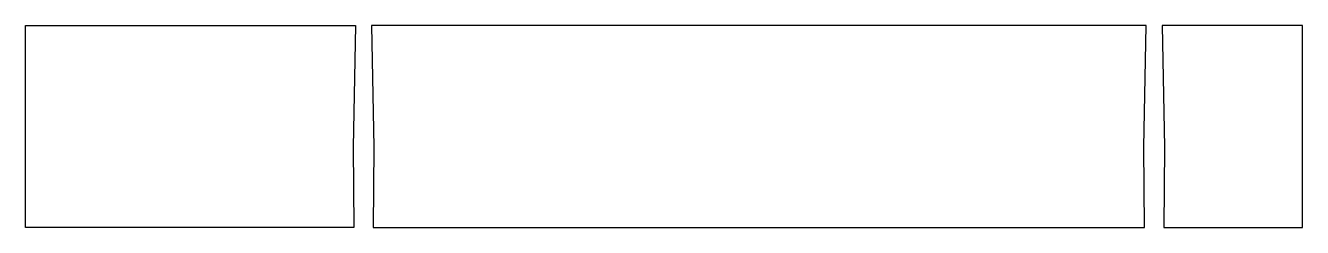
# Model space of a CAD drawing. Header units: metres. Extents: x -18.5 to 13.8, y -1.1 to 46.5.
# Drawn here: x -18.55 to 13.75, y -1.1 to 4 of the extents above.
import ezdxf

# ---------------------------------------------------------------- set-up
doc = ezdxf.new("R2010")
doc.units = ezdxf.units.M

msp = doc.modelspace()

# ---------------------------------------------------------------- linework, layer by layer
for p, q in [((-18.55, 3.703), (-18.55, 4)), ((-18.55, 4), (-14.01, 4)), ((-14.01, 4), (-13.263, 4)), ((-13.263, 4), (-12.355, 4)), ((-12.355, 4), (-11.368, 4)), ((-11.368, 4), (-10.47, 4)), ((-10.47, 4), (-10.205, 4)), ((-10.205, 4), (-10.262, 0.929)), ((-9.35, 4), (-9.795, 4)), ((-9.795, 4), (-9.738, 0.929)), ((9.676, 4), (-9.35, 4)), ((9.795, 4), (9.676, 4)), ((9.738, 0.929), (9.795, 4)), ((10.413, 4), (10.205, 4)), ((10.205, 4), (10.262, 0.929)), ((10.972, 4), (10.413, 4)), ((11.508, 4), (10.972, 4)), ((11.947, 4), (11.508, 4)), ((12.269, 4), (11.947, 4)), ((13.75, 4), (12.269, 4)), ((13.75, 0.971), (13.75, 4)), ((-18.55, 0.971), (-18.55, 3.703)), ((-18.55, -0.668), (-18.55, 0.971)), ((13.75, -1.1), (13.75, 0.971)), ((-10.262, 0.929), (-10.243, -1.1)), ((-9.738, 0.929), (-9.757, -1.1)), ((9.757, -1.1), (9.738, 0.929)), ((9.738, 0.929), (9.738, 0.929)), ((10.262, 0.929), (10.243, -1.1)), ((-18.55, -0.715), (-18.55, -0.668)), ((-18.55, -0.75), (-18.55, -0.715)), ((-18.55, -0.771), (-18.55, -0.75)), ((-18.55, -0.973), (-18.55, -0.771)), ((-18.55, -0.985), (-18.55, -0.973)), ((-18.55, -1.1), (-18.55, -0.985)), ((-18.388, -1.1), (-18.55, -1.1)), ((-18.025, -1.1), (-18.388, -1.1)), ((-14.374, -1.1), (-18.025, -1.1)), ((-18.025, -1.1), (-18.025, -1.1)), ((-13.907, -1.1), (-14.374, -1.1)), ((-13.289, -1.1), (-13.907, -1.1)), ((-12.527, -1.1), (-13.289, -1.1)), ((-11.67, -1.1), (-12.527, -1.1)), ((-10.822, -1.1), (-11.67, -1.1)), ((-10.243, -1.1), (-10.822, -1.1)), ((-9.757, -1.1), (-8.665, -1.1)), ((-8.665, -1.1), (9.593, -1.1)), ((9.593, -1.1), (9.757, -1.1)), ((10.243, -1.1), (10.66, -1.1)), ((10.243, -1.1), (10.243, -1.1)), ((10.66, -1.1), (11.176, -1.1)), ((11.176, -1.1), (11.637, -1.1)), ((11.637, -1.1), (12, -1.1)), ((12, -1.1), (12.256, -1.1)), ((12.256, -1.1), (12.416, -1.1)), ((12.416, -1.1), (12.495, -1.1)), ((12.495, -1.1), (13.75, -1.1))]:
    msp.add_line(p, q)

doc.saveas('drawing.dxf')
